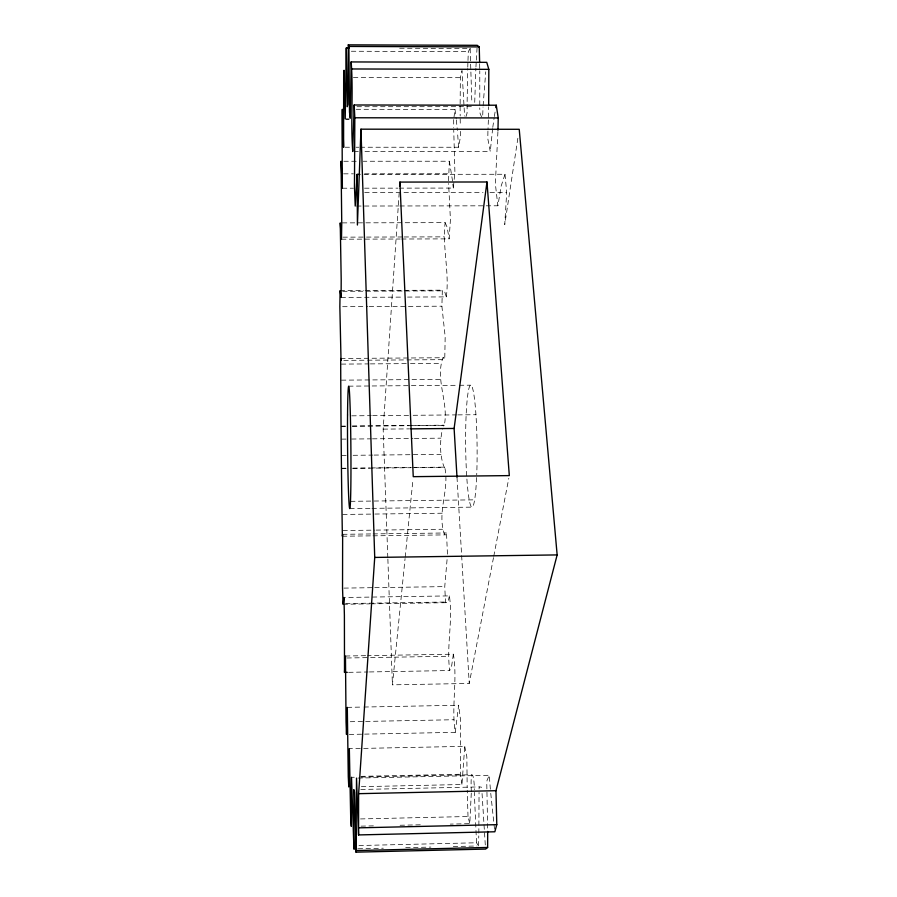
<?xml version="1.0" encoding="UTF-8"?>
<svg xmlns="http://www.w3.org/2000/svg" width="897" height="897" viewBox="0 0 897 897"><rect width="100%" height="100%" fill="white"/><g stroke="black" fill="none" stroke-linecap="round" stroke-linejoin="round"><path stroke-width="0.67" stroke-dasharray="4.49 3.36" d="M364.631 734.127L455.239 732.344C451.169 706.399 457.717 680.027 453.377 654.182L367.591 655.64M460.139 103.693L460.374 77.691L461.989 70.605L464.601 116.083M467.135 101.563L467.741 68.497M352.454 426.243L444.273 425.391C448.96 402.843 435.213 380.406 442.737 358.307L443.578 357.746L444.744 359.641L445.17 336.812L441.896 306.191L442.322 290.841L444.295 290.505L446.314 296.896L404.771 297.098M474.726 102.348L475.881 68.15M471.329 791.816C470.05 764.39 474.569 775.165 474.289 789.797M488.45 117.485L488.652 106.945M478.841 833.167L479.054 792.455M479.783 105.196L479.783 70.852M369.429 671.954L449.722 670.541C446.246 645.672 453.198 620.735 449.375 595.9L343.921 597.492M467.774 67.129L467.886 63.003M488.372 119.906L487.979 129.93M471.284 793.139L469.781 823.659L450.272 824.108M497.925 131.657L495.357 183.807L497.869 205.794L501.188 185.982L504.989 174.265L364.126 174.377M478.46 845.949L478.785 835.914M467.987 60.48L468.301 51.634L470.151 48.472L397.786 48.214M482.732 115.063L483.035 107.057M446.314 296.896C449.621 272.116 442.187 247.46 445.147 222.635L340.243 222.893M487.923 131.242L487.8 138.665L490.278 151.503L363.868 151.515M504.989 174.265L506.693 192.362L504.742 224.654L517.961 137.589M449.375 595.9L448.321 600.755L447.48 602.336L446.28 602.694L445.495 602.022L444.755 586.616L447.3 556.914M475.948 66.815L476.24 61.478M476.307 60.144L477.058 48.023M483.102 105.779L485.737 71.805M387.818 557.676L383.165 429.125L399.154 193.236M479.032 788.945L479.346 786.916L481.364 787.118L481.801 789.248M448.534 180.723L449.375 161.225L363.274 161.247M447.446 554.155L446.515 532.975L445.383 534.881L444.531 534.332C436.547 512.355 449.846 489.616 444.699 467.135L412.698 467.483M493.496 557.642L469.232 683.447L392.426 684.837L405.063 558.539M405.197 557.16L412.968 479.435M361.356 786.68L461.966 784.516L464.747 746.349L349.337 748.681M492.632 128.596L490.278 151.503M492.789 127.329L494.135 117.899M454.017 117.081L455.014 109.434L356.244 109.288M444.699 467.135L444.206 467.359C439.485 455.183 439.855 441.302 442.49 428.62M494.337 116.509L495.615 108.795M453.377 654.182L451.662 665.798L449.722 670.541M399.232 188.135L453.333 188.067L454.902 171.91L453.747 130.312M493.754 556.275L508.79 478.336M455.239 732.344L458.647 705.255L460.486 719.484L460.419 774.246L461.966 784.516M360.224 147.231L458.558 147.243L460.453 136.781L460.374 128.619M465.969 116.576L467.057 113.19L467.158 104.086M443.275 425.997L444.273 425.391M401.598 239.017L449.128 238.871L450.429 219.72L448.612 183.515M490.367 789.225L489.269 775.277L487.037 780.39L486.779 783.417L487.688 830.05M356.995 106.721L474.266 106.676M361.054 826.148L373.601 825.857M400.084 825.251L420.996 824.78M358.968 845.535L476.531 842.776L477.821 844.896M358.138 848.797L383.322 848.203M405.702 847.676L430.885 847.082M453.277 846.544L477.058 845.983M360.729 776.354L460.419 774.246M351.512 777.295L354.304 777.239M361.289 777.094L471.665 774.75M357.981 778.058L489.269 775.277M360.785 789.483L479.346 786.916M360.516 818.939L468.01 816.517L469.781 823.659M349.292 734.43L363.229 734.161M347.307 707.352L362.623 707.06M364.014 707.038L458.647 705.255M350.256 721.726L364.272 721.457M365.662 721.435L453.949 719.73M345.457 656.021L366.211 655.662M346.915 657.994L369.228 657.602M370.618 657.579L448.702 656.245M348.664 672.324L368.05 671.976M343.932 588.107L373.331 587.67M374.733 587.647L444.755 586.616M345.614 603.546L445.495 602.022M343.069 604.275L369.575 603.872M370.966 603.849L446.28 602.694M342.912 530.531L374.744 530.127M376.135 530.105L442.58 529.252M342.643 534.309L371.683 533.939M373.062 533.917L446.37 532.964M342.374 536.227L371.605 535.845M372.995 535.834L445.383 534.881M350.559 501.322L474.648 499.842M349.785 508.61L370.584 508.364M371.975 508.352L471.811 507.141M342.688 514.441L373.5 514.071M374.901 514.048L442.131 513.219M383.165 429.125L409.593 428.878M341.813 439.126L345.995 439.093M351.579 439.037L371.1 438.846M372.502 438.835L412.945 438.431M414.336 438.42L440.831 438.162M341.97 455.407L346.152 455.362M353.126 455.295L372.659 455.093M374.049 455.082L440.999 454.387M341.723 468.245L345.894 468.2M352.857 468.122L369.553 467.942M370.943 467.931L411.308 467.494M341.578 468.458L347.128 468.402M352.678 468.346L410.916 467.718M412.306 467.696L444.206 467.359M341.409 380.16L440.763 379.386M348.619 386.159L457.93 385.284M459.331 385.273L470.544 385.183M351.759 415.838L371.302 415.659M372.692 415.647L411.757 415.3M413.158 415.289L456.405 414.896M457.806 414.885L475.948 414.728M341.185 426.131L345.334 426.086M352.274 426.019L409.11 425.492M410.501 425.481L443.768 425.178M341.331 426.344L345.502 426.31M340.681 358.464L443.578 357.746M343.786 360.359L366.189 360.202M367.591 360.19L405.399 359.921M406.79 359.91L444.598 359.652M341.331 364.104L368.981 363.902M370.371 363.89L409.088 363.61M410.467 363.599L440.887 363.386M340.098 290.65L363.756 290.538M365.146 290.527L402.719 290.348M404.121 290.348L443.084 290.157M342.643 291.312L442.322 290.841M341.062 297.412L403.381 297.109M342.654 306.707L367.815 306.572M369.205 306.572L441.896 306.191M342.901 237.156L365.157 237.088M366.548 237.088L402.697 236.976M404.087 236.976L444.419 236.864M341.488 239.196L400.197 239.017M342.362 188.213L353.463 188.202M364.552 188.179L397.853 188.146M364.72 192.563L483.035 192.395M489.986 192.384L506.693 192.362M356.625 206.052L398.627 205.974M399.883 205.974L497.869 205.794M344.986 147.231L350.525 147.231M356.064 147.231L358.834 147.231M354.147 151.515L358.318 151.515M343.831 161.258L357.712 161.258M343.629 173.839L353.407 173.827M364.574 173.816L448.343 173.76M345.222 118.886L349.404 118.897M346.197 119.514L348.989 119.514M351.344 51.241L468.301 51.634M353.384 77.434L460.374 77.691M453.333 188.067L452.839 184.199M445.147 222.635L447.177 227.345L449.128 238.871M481.611 117.059L480.052 113.291L479.727 107.909M464.747 746.349L466.855 756.877L467.169 787.566M458.558 147.243L457.605 133.261M449.375 161.225L452.649 181.631M455.014 109.434L456.192 118.718M494.494 829.041L490.457 790.515M456.326 119.963L457.369 130.491M485.288 844.974L481.924 791.49M456.999 477.226L469.232 683.447M476.531 842.776L474.311 792.343M470.151 48.472L471.856 102.718M387.874 559.078L392.426 684.837M468.01 816.517L467.236 790.268M479.66 64.113L479.76 69.495M460.183 118.684L460.296 125.905M453.68 119.626L453.736 127.643M460.116 106.362L460.172 115.937M476.599 477.518A61.018 5.718 89.4 0 1 466.776 477.282M466.687 475.791A61.018 5.718 89.4 0 1 470.69 385.149A61.018 5.718 89.4 0 1 476.711 474.928"/><path stroke-width="1.35" d="M356.737 848.831L353.945 848.898L353.81 789.629L354.528 792.006L356.031 852.15L485.636 849.078L487.632 847.452L487.688 831.418M479.637 62.768L479.245 46.902L477.226 45.31L348.305 44.85L347.946 104.366L347.274 106.709L346.287 48.034L349.068 48.046M488.674 105.633L488.82 69.349L486.746 62.342L351.153 61.938L350.267 118.191L349.494 112.091L348.888 46.442L348.305 44.85M497.958 130.278L498.239 117.933L496.254 105.218L354.18 104.994L352.756 151.515C350.492 121.712 353.463 91.729 351.153 61.938M356.031 852.15L356.524 778.114L358.565 834.928L494.841 831.777L496.781 824.668L495.974 790.694L557.149 554.918L519.228 129.291L360.964 129.179L357.41 225.024L357.152 174.377L359.944 174.377M399.625 186.262L399.905 182.08L486.981 181.979L509.317 475.601L413.248 476.666L399.905 182.08M358.565 834.928L358.621 793.677L374.722 557.429L360.964 129.179M357.152 174.377L355.223 206.063L354.461 186.531L354.831 117.776L354.18 104.994M456.999 477.226L454.117 428.452L486.981 181.979M346.287 48.034L345.222 118.886L344.078 70.28L343.663 77.4L343.596 147.231L342.329 109.277L342.015 119.503L342.362 188.213L341.051 161.258L341.746 223.712L341.488 239.196L340.243 222.893L341.196 279.673L341.107 296.795L341.062 297.412L340.098 290.65L339.851 306.729L341.028 360.37L340.681 358.464C340.86 418.394 341.409 476.296 342.374 536.227L342.643 534.309L342.531 588.129L343.069 604.275L343.921 597.492L343.966 598.12L344.392 615.32L344.515 672.391L347.285 672.346M344.515 672.391L345.457 656.021L346.051 721.805L346.511 734.486L347.307 707.352L348.271 776.623L348.787 786.949L349.337 748.681L350.738 819.163L351.299 826.372L351.512 777.295L353.945 848.898M495.828 107.606L496.254 105.218M359.08 827.83L496.781 824.668M356.591 850.547L487.632 847.452M358.621 793.677L495.974 790.694M374.722 557.429L557.149 554.918M410.994 428.856L454.117 428.452M354.831 117.776L498.239 117.933M348.888 46.442L479.245 46.902M351.792 68.968L488.82 69.349M347.554 414.975A61.265 1.648 89.5 0 0 349.785 508.61A61.265 1.648 89.5 0 0 350.435 418.563A61.265 1.648 89.5 0 0 347.554 414.975"/></g></svg>
